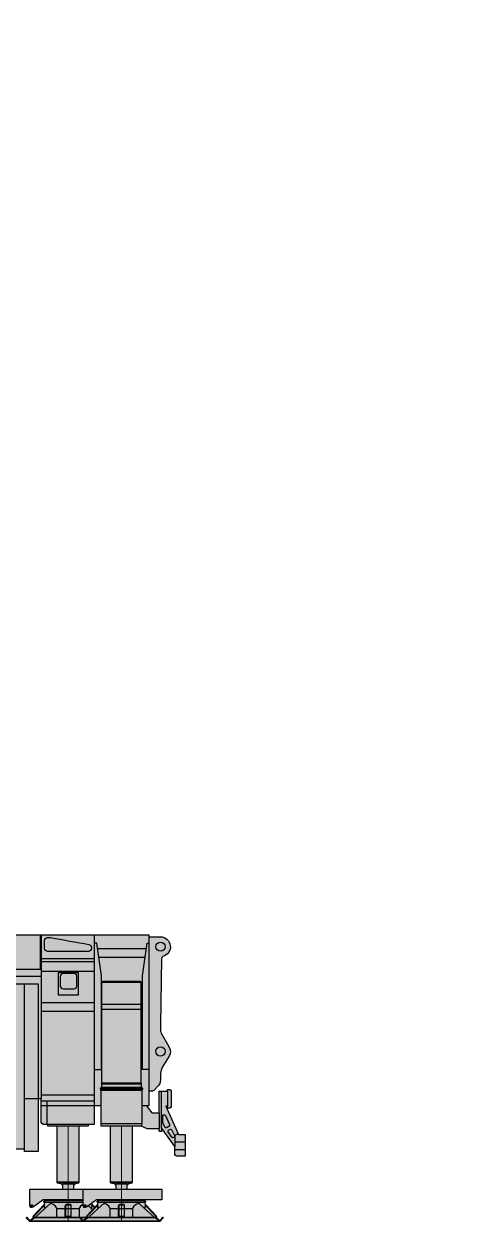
# Model space of a CAD drawing. Header units: millimetres. Extents: x -7245 to 11319, y -4102 to 23877.
# Drawn here: x 7319 to 10435, y 9073 to 17649 of the extents above; entities that cross this region are included whole.
import ezdxf
from ezdxf.enums import TextEntityAlignment as Align

# ---------------------------------------------------------------- set-up
doc = ezdxf.new("R2010")
doc.units = ezdxf.units.MM
doc.set_wipeout_variables(frame=1)
doc.layers.add('Техника. Кран LTM 1200-5.2', color=250, linetype='Continuous')
doc.layers.add('Техника. Кран LTM 1220-5.2 Штрих', color=7, linetype='Continuous', lineweight=15, true_color=0xefc52e)
doc.styles.add('arial', font='arial.ttf')

# ---------------------------------------------------------------- blocks, each defined once
blk = doc.blocks.new('BLOCK-20200522.090638')
at = {"color": 0, "linetype": 'ByBlock', "lineweight": -2, "transparency": 16777216}
blk.add_wipeout([(-276.8460602492269, -73.500000000422), (-300, -50), (-296.6450501226064, -46.6299423151213), (-274.7749924383242, -68.49999999940337), (-250.00000000000003, -51.44789480073075), (-250.00000000000003, -43.49999999794818), (-252.89456619429984, -40.74164868688956), (-171.89433167368406, 44.258127827561225), (-169.00000000168802, 41.500000001178705), (-168.4588929856546, 61.500000001615376), (-172.999999998865, 61.500000001615376), (-172.999999998865, 69.49999999960721), (-161.4999999983484, 69.49999999960721), (-161.49999999833386, 73.500000000422), (161.49999999834102, 73.500000000422), (161.49999999834102, 69.49999999960721), (172.99999999886492, 69.49999999960721), (172.99999999886492, 61.500000001615376), (168.45889298565453, 61.500000001615376), (168.99999999805, 41.500000001178705), (171.89433167004603, 44.258127827561225), (252.89456619429978, -40.74164868688956), (249.99999999999991, -43.49999999794818), (249.99999999999991, -51.44789480073075), (274.7749924383242, -68.49999999940337), (296.64505012260634, -46.6299423151213), (299.99999999999994, -50), (276.8460602492268, -73.500000000422)], dxfattribs=at)
at = {"layer": 'Техника. Кран LTM 1220-5.2 Штрих', "true_color": 0xadadad, "transparency": 16777216}
h = blk.add_hatch(color=253, dxfattribs=at)
h.dxf.hatch_style = 1
h.paths.add_polyline_path([(276.8460602492269, -73.500000000422), (-276.8460602492269, -73.500000000422), (-300, -50), (-296.6450501226063, -46.6299423151213), (-274.7749924383243, -68.49999999940337), (-250, -51.44789480073086), (-250, -43.49999999794818), (-252.8945661942998, -40.74164868688968), (-171.8943316736841, 44.25812782756111), (-169.000000001688, 41.50000000117871), (-168.4588929856545, 61.50000000161526), (-172.999999998865, 61.50000000161526), (-172.999999998865, 69.4999999996071), (-161.4999999983484, 69.4999999996071), (-161.4999999983338, 73.500000000422), (161.4999999983411, 73.500000000422), (161.4999999983411, 69.4999999996071), (172.999999998865, 69.4999999996071), (172.999999998865, 61.50000000161526), (168.4588929856545, 61.50000000161526), (168.99999999805, 41.50000000117871), (171.8943316700461, 44.25812782756111), (252.8945661942998, -40.74164868688968), (250, -43.49999999794818), (250, -51.44789480073086), (274.7749924383243, -68.49999999940337), (296.6450501226063, -46.6299423151213), (300, -50)])
at = {"color": 0, "linetype": 'ByBlock', "lineweight": -2, "transparency": 16777216}
for p, q in [((-171.8943316736841, 44.25812782756111), (-252.8945661942998, -40.74164868688968)), ((-169.000000001688, 41.50000000117871), (-250, -43.49999999794818)), ((-233.2224359597603, -46.6299423151213), (-165.7900822356169, 15.49999999951979)), ((-161.4999999983484, 69.4999999996071), (-172.999999998865, 69.4999999996071)), ((-172.999999998865, 69.4999999996071), (-172.999999998865, 61.50000000161526)), ((-172.999999998865, 61.50000000161526), (172.999999998865, 61.50000000161526)), ((-169.000000001688, 41.50000000117871), (-171.8943316736841, 44.25812782756111)), ((-169.000000001688, 30.49999999893771), (-168.8079942869081, 41.50000000117871)), ((-169.000000001688, 30.49999999893771), (-168.7896253206418, 18.44764278030198)), ((-168.7896253206418, 18.44764278030198), (-168.8808749604505, 23.67533108372299)), ((-168.8079942869081, 41.50000000117871), (-168.4588929856545, 61.50000000161526)), ((-165.7900822356169, 15.49999999951979), (-126.813287693949, 51.49999999957799)), ((-161.4999999983484, 69.4999999996071), (-161.4999999983411, 73.500000000422)), ((-126.813287693949, 51.49999999957799), (-122.3294731462374, 51.49999999957799)), ((-122.3294731462374, 51.49999999957799), (-122.3294731462374, 51.49999999957799)), ((-82.67184273063322, 21.47871861052408), (-82.67184273063322, -46.6299423151213)), ((-82.67184273063322, 15.49999999951979), (82.67184273063322, 15.49999999951979)), ((-20.00000000043656, -46.6299423151213), (-20.00000000043656, 36.25812782956928)), ((-15.99999999962165, -46.6299423151213), (-15.99999999962165, 37.5000000003638)), ((20.00000000043656, 44.25812782756111), (-11.99999999880674, 44.25812782756111)), ((20.00000000043656, 41.50000000117871), (-11.99999999880674, 41.50000000117871)), ((20.00000000043656, 44.25812782756111), (20.00000000043656, -43.49999999794818)), ((82.67184273063322, -46.6299423151213), (82.67184273063322, 21.47871861052408)), ((122.3294731462374, 51.49999999957799), (126.813287693949, 51.49999999957799)), ((122.3294731462374, 51.49999999957799), (122.3294731462374, 51.49999999957799)), ((126.813287693949, 51.49999999957799), (165.7900822356169, 15.49999999951979)), ((161.4999999983411, 73.500000000422), (161.4999999983411, 69.4999999996071)), ((172.999999998865, 69.4999999996071), (161.4999999983411, 69.4999999996071)), ((165.7900822356169, 15.49999999951979), (233.2224359597603, -46.6299423151213)), ((168.4588929856545, 61.50000000161526), (168.8079942869081, 41.50000000117871)), ((168.7896253206418, 18.44764278030198), (168.99999999805, 30.49999999893771)), ((168.8079942869081, 41.50000000117871), (168.99999999805, 30.49999999893771)), ((169.000000001688, 41.50000000117871), (171.8943316736841, 44.25812782756111)), ((250, -43.49999999794818), (168.99999999805, 41.50000000117871)), ((252.8945661942998, -40.74164868688968), (171.8943316700461, 44.25812782756111)), ((172.999999998865, 61.50000000161526), (172.999999998865, 69.4999999996071)), ((-296.6450501226063, -46.6299423151213), (-300, -50)), ((-300, -50), (-276.8460602492269, -73.500000000422)), ((-274.7749924383243, -68.49999999940337), (-296.6450501226063, -46.6299423151213)), ((-274.7749924383243, -68.49999999940337), (-276.8460602492269, -73.500000000422)), ((-276.8460602492269, -73.500000000422), (-269.593703062128, -68.49999999940337)), ((-276.8460602492269, -73.500000000422), (276.8460602492269, -73.500000000422)), ((-274.7749924383243, -68.49999999940337), (-242.9999999985739, -46.6299423151213)), ((-269.593703062128, -68.49999999940337), (-242.9999999985739, -50.16547622108192)), ((-250, -43.49999999794818), (-252.8945661942998, -40.74164868688968)), ((-250, -43.49999999794818), (-250, -51.44789480073086)), ((-242.9999999985739, -50.16547622108192), (-242.9999999985739, -46.6299423151213)), ((-242.9999999985739, -46.6299423151213), (242.9999999985739, -46.6299423151213)), ((242.9999999985739, -50.16547622108192), (-242.9999999985739, -50.16547622108192)), ((20.00000000043656, -40.74164868688968), (-11.99999999880674, -40.74164868688968)), ((20.00000000043656, -43.49999999794818), (-11.99999999880674, -43.49999999794818)), ((242.9999999985739, -46.6299423151213), (274.7749924383243, -68.49999999940337)), ((242.9999999985739, -46.6299423151213), (242.9999999985739, -50.16547622108192)), ((242.9999999985739, -50.16547622108192), (269.593703062128, -68.49999999940337)), ((252.8945661942998, -40.74164868688968), (250, -43.49999999794818)), ((250, -51.44789480073086), (250, -43.49999999794818)), ((269.593703062128, -68.49999999940337), (276.8460602492269, -73.500000000422)), ((296.6450501226063, -46.6299423151213), (274.7749924383243, -68.49999999940337)), ((276.8460602492269, -73.500000000422), (274.7749924383243, -68.49999999940337)), ((276.8460602492269, -73.500000000422), (300, -50)), ((300, -50), (296.6450501226063, -46.6299423151213))]:
    blk.add_line(p, q, dxfattribs=at)
blk.add_lwpolyline([(276.8460602492269, -73.500000000422), (-276.8460602492269, -73.500000000422), (-300, -50), (-296.6450501226063, -46.6299423151213), (-274.7749924383243, -68.49999999940337), (-250, -51.44789480073086), (-250, -43.49999999794818), (-252.8945661942998, -40.74164868688968), (-171.8943316736841, 44.25812782756111), (-169.000000001688, 41.50000000117871), (-168.4588929856545, 61.50000000161526), (-172.999999998865, 61.50000000161526), (-172.999999998865, 69.4999999996071), (-161.4999999983484, 69.4999999996071), (-161.4999999983338, 73.500000000422), (161.4999999983411, 73.500000000422), (161.4999999983411, 69.4999999996071), (172.999999998865, 69.4999999996071), (172.999999998865, 61.50000000161526), (168.4588929856545, 61.50000000161526), (168.99999999805, 41.50000000117871), (171.8943316700461, 44.25812782756111), (252.8945661942998, -40.74164868688968), (250, -43.49999999794818), (250, -51.44789480073086), (274.7749924383243, -68.49999999940337), (296.6450501226063, -46.6299423151213), (300, -50), (276.8460602492269, -73.500000000422)], dxfattribs=at)
for centre, radius, start, end in [((-165.7900822356169, 18.50000000013097), 3, 181.0000000086279, 270), ((-133.3610005864703, -4.276657553939003), 56.85710268301656, 26.93531683816763, 78.81240414995378), ((-11.99999999880674, 36.25812782956928), 8, 90, 180), ((-11.99999999880674, 37.5000000003638), 4, 90, 180), ((133.3610005864703, -4.276657553939003), 56.85710268301656, 101.1875958500462, 153.0646831618324), ((165.7900822356169, 18.50000000013097), 2.999999999992129, 270, 358.9999999909553), ((-11.99999999880674, -48.74164868488151), 7.999999999982689, 90, 164.6946392948218), ((-11.99999999880674, -47.49999999876309), 3.999999999992003, 90, 167.4369151683408)]:
    blk.add_arc(centre, radius, start, end, dxfattribs=at)
blk = doc.blocks.new('BLOCK-20200522.090637')
at = {"color": 0, "linetype": 'ByBlock', "lineweight": -2, "transparency": 16777216}
blk.add_wipeout([(-258.47147296157345, -62.25537867034291), (-266.15804375559225, -64.89625880857085), (-274.0984748667446, -63.16213878821691), (-279.984227925989, -57.55718299877981), (-282.1041254698139, -49.71093211828702), (-282.1041254698139, -49.71093211828702), (-282.1041254698139, 67.74462132703775), (282.87726147606, 67.74462132703775), (282.87726147606, -8.755378672176505), (-187.12273852146606, -8.755378672176505)], dxfattribs=at)
at = {"layer": 'Техника. Кран LTM 1220-5.2 Штрих'}
h = blk.add_hatch(color=256, dxfattribs=at)
h.dxf.hatch_style = 1
edge = h.paths.add_edge_path()
edge.add_ellipse((-267.0312197820716, -49.84804135792407), major_axis=(-15.07352927536109, 0), ratio=1, start_angle=-0.521171183749118, end_angle=124.6015585508039, ccw=False)
edge.add_line((-282.1041254698139, -49.71093211828702), (-282.1041254698139, 67.74462132703775))
edge.add_line((-282.1041254698139, 67.74462132703775), (282.8772614760601, 67.74462132703775))
edge.add_line((282.8772614760601, 67.74462132703775), (282.8772614760601, -8.755378672176448))
edge.add_line((282.8772614760601, -8.755378672176448), (-187.1227385214661, -8.755378672176448))
edge.add_line((-187.1227385214661, -8.755378672176448), (-258.4714729615735, -62.25537867034291))
edge = h.paths.add_edge_path(flags=16)
edge.add_arc((-267.0312197865424, -49.84804135969898), 5.640603142666923, 0, 360)
at = {"color": 0, "linetype": 'ByBlock', "lineweight": -2, "transparency": 16777216}
blk.add_line((282.8772614760601, 64.57158757290017), (-282.1041254698139, 64.57158757290017), dxfattribs=at)
at = {"color": 0, "linetype": 'ByBlock', "lineweight": -2, "transparency": 16777216, "extrusion": (0, 0, -1)}
blk.add_lwpolyline([(258.4714729615735, -62.25537867034291, 0.6075478316620407), (282.1041254698139, -49.71093211828702), (282.1041254698139, 67.74462132703775), (-282.8772614760601, 67.74462132703775), (-282.8772614760601, -8.755378672176448), (187.1227385214661, -8.755378672176448), (258.4714729615735, -62.25537867034291)], format="xyb", dxfattribs=at)
at = {"color": 0, "linetype": 'ByBlock', "lineweight": -2, "transparency": 16777216}
blk.add_circle((-267.0312197865424, -49.84804135969898), 5.640603142666923, dxfattribs=at)
blk = doc.blocks.new('BLOCK-20200522.090635')
at = {"color": 0, "linetype": 'ByBlock', "lineweight": -2, "transparency": 16777216}
blk.add_wipeout([(-79.99999999992724, -228.7265853374265), (-77.69059892052616, -232.72658533824136), (-52.117714316969796, -239.57881911510782), (-52.117714316969796, -239.57881911510782), (-47.66644650022528, -241.59566232387402), (-44.09969989276806, -244.93628507170513), (-41.796048055791516, -249.24611452530627), (-40.99999999866856, -254.06770650263928), (-40.999999999257795, -278.7265853403368), (41.00000000289583, -278.7265853403368), (41.0000000023137, -254.0677065058553), (41.0000000023137, -254.0677065058553), (41.79604805929574, -249.24611452893998), (44.09969989587745, -244.93628507562158), (47.666446502771805, -241.5956623278264), (52.11771431891245, -239.578819118782), (52.11771431891245, -239.578819118782), (77.6905989241641, -232.72658533824136), (79.9999999999273, -228.7265853374265), (80.00000000174623, 492.2727506400406), (-79.99999999810825, 492.27407868056616)], dxfattribs=at)
at = {"layer": 'Техника. Кран LTM 1220-5.2 Штрих', "transparency": 16777216, "extrusion": (0, 0, -1)}
h = blk.add_hatch(color=256, dxfattribs=at)
h.dxf.hatch_style = 1
h.set_gradient(color1=(132, 132, 132), color2=(214, 214, 214), tint=1, name='CYLINDER')
h.paths.add_polyline_path([(-0.01660069071658654, 492.2734145225113), (-80.00000000174623, 492.2727506400406), (-79.99999999992724, -228.7265853374265), (-1.818989403545856e-09, -228.7265853374265)])
h.paths.add_polyline_path([(79.99999999810825, 492.2740786805662), (-0.01660069071658654, 492.2734145225113), (-1.818989403545856e-09, -228.7265853374265), (79.99999999992724, -228.7265853374265)])
h = blk.add_hatch(color=256, dxfattribs=at)
h.dxf.hatch_style = 1
h.set_gradient(color1=(132, 132, 132), color2=(214, 214, 214), tint=1, name='CYLINDER')
h.paths.add_polyline_path([(-1.818989403545856e-09, -232.7265853382414), (-77.69059892416408, -232.7265853382414), (-52.11771431891248, -239.5788191187821, -0.3394542588452465), (-41.00000000231375, -254.0677065058553), (-41.00000000289583, -278.7265853403369), (-1.818989403545856e-09, -278.7265853403369)])
h.paths.add_polyline_path([(40.9999999986685, -254.0677065026393, -0.3394542588780836), (52.1177143169698, -239.5788191151078), (77.6905989205261, -232.7265853382414), (-1.818989403545856e-09, -232.7265853382414), (-1.818989403545856e-09, -278.7265853403369), (40.99999999925785, -278.7265853403369)])
at = {"color": 0, "linetype": 'ByBlock', "lineweight": -2, "transparency": 16777216}
for p, q in [((79.99999999992724, -228.7265853374265), (-79.99999999992724, -228.7265853374265)), ((77.69059892416408, -232.7265853382414), (-77.6905989205261, -232.7265853382414)), ((41.00000000289583, -242.5578016882355), (-40.99999999925785, -242.5578016882355))]:
    blk.add_line(p, q, dxfattribs=at)
at = {"color": 0, "linetype": 'ByBlock', "lineweight": -2, "transparency": 16777216, "extrusion": (0, 0, -1)}
blk.add_lwpolyline([(79.99999999810825, 492.2740786805662), (79.99999999992724, -228.7265853374265), (77.6905989205261, -232.7265853382414), (52.1177143169698, -239.5788191151078, 0.3394542588780529), (40.9999999986685, -254.0677065026393), (40.99999999925785, -278.7265853403369), (-41.00000000289583, -278.7265853403369), (-41.00000000231375, -254.0677065058553, 0.3394542588452499), (-52.11771431891248, -239.5788191187821), (-77.69059892416408, -232.7265853382414), (-79.99999999992724, -228.7265853374265), (-80.00000000174623, 492.2727506400406)], format="xyb", close=True, dxfattribs=at)
blk = doc.blocks.new('BLOCK-20200522.11312901')
at = {"color": 0, "linetype": 'ByBlock', "lineweight": -2, "transparency": 16777216, "xscale": -1}
blk.add_blockref('BLOCK-20200522.090638', (0, -753.4147750830016), dxfattribs=at)
blk.add_blockref('BLOCK-20200522.090637', (-7.303322550469602, -665.6593964111016), dxfattribs=at)
blk.add_blockref('BLOCK-20200522.090635', (1.818989403545856e-09, -319.188189743727), dxfattribs=at)
at = {"color": 0, "linetype": 'ByBlock', "lineweight": 9, "transparency": 16777216}
blk.add_line((0, 826.9147750834236), (0, -826.9147750834236), dxfattribs=at)
blk = doc.blocks.new('BLOCK-20200522.113131')
at = {"color": 0, "linetype": 'ByBlock', "lineweight": -2, "transparency": 16777216}
blk.add_wipeout([(147.011581999992, -541.9998850000118), (147.01131699998967, -525.9998850000119), (148.011283999993, -523.9998680000133), (148.00690499999476, -288.83756000001415), (149.00688799999622, -287.8375440000161), (149.00675606486053, -279.8414751889138), (152.50675599999525, -279.83748600001115), (152.50663199999698, -272.33748600001104), (142.5065218476013, -272.3374871428239), (141.5884450007289, -269.3376665495814), (142.50402669214245, -266.3413669586223), (142.5061369999968, -242.33765100001585), (141.75600499999575, -234.33766300001287), (141.74800099999277, 290.7293239999856), (141.99799399999037, 291.1623409999813), (141.99741599999115, 326.1623409999813), (141.74741799999188, 326.5621569999862), (141.7439419999938, 486.31390328077055), (133.089503999996, 491.31035428076984), (-133.08360500000703, 491.3137602807733), (-141.74394200000813, 486.31390328077055), (-141.7474180000063, 326.5621569999862), (-141.99741600000567, 326.1623409999813), (-141.99799400000472, 291.1623409999813), (-141.7480010000072, 290.7293239999856), (-141.75600400000258, -234.33766300001287), (-142.50613600001094, -242.33765100001585), (-142.50653300000698, -266.33765100001597), (-141.5884440007356, -269.3376665495814), (-142.50663176773372, -272.3376513849287), (-152.50663200000417, -272.3375140000205), (-152.5067560000025, -279.83748600001115), (-149.00675600000238, -279.8375440000161), (-149.0068880000034, -287.8375440000161), (-148.00690500000917, -288.83756000001415), (-148.0112840000072, -523.9998680000133), (-147.01131700000406, -525.9998850000119), (-147.01158100000612, -541.9998850000118)], dxfattribs=at)
at = {"layer": 'Техника. Кран LTM 1220-5.2 Штрих', "transparency": 16777216}
h = blk.add_hatch(color=256, dxfattribs=at)
h.dxf.hatch_style = 1
h.paths.add_polyline_path([(-147.0115810000134, -541.999885000012), (147.0115819999919, -541.999885000012), (147.0113169999822, -525.999885000012), (148.0112839999929, -523.999867999999), (148.006905000002, -288.8375599999999), (149.006887999989, -287.8375440000091), (149.0067560648604, -279.8414751889068), (152.5067560000025, -279.837486000004), (152.5066319999896, -272.337486000004), (142.5065218476084, -272.3374871428096), (141.5884450007288, -269.3376665495744), (142.5040266921424, -266.3413669586153), (142.5061370000039, -242.3376510000089), (141.7560049999884, -234.3376629999984), (141.7480009999854, 290.7293239999999), (141.9979939999903, 291.1623409999884), (141.9974159999838, 326.1623409999884), (141.747417999999, 326.562156999993), (141.7439419999864, 486.3139032807776), (133.0895039999887, 491.3103542807767), (-133.0836050000071, 491.3137602807801), (-141.7439420000155, 486.3139032807776), (-141.747417999999, 326.562156999993), (-141.9974160000129, 326.1623409999884), (-141.9979940000048, 291.1623409999884), (-141.7480010000145, 290.7293239999999), (-141.7560040000099, -234.3376629999984), (-142.5061360000109, -242.3376510000089), (-142.506533000007, -266.3376510000089), (-141.5884440007358, -269.3376665495744), (-142.5066317677411, -272.3376513849216), (-152.5066320000042, -272.3375140000135), (-152.5067560000025, -279.837486000004), (-149.0067560000025, -279.8375440000091), (-149.0068880000035, -287.8375440000091), (-148.006905000002, -288.8375599999999), (-148.0112840000074, -523.999867999999), (-147.0113170000113, -525.999885000012)])
at = {"color": 0, "linetype": 'ByBlock', "lineweight": -2, "transparency": 16777216, "extrusion": (0, 0, -1)}
for p, q in [((-141.7439420000155, 486.3139032807776), (141.7503359999828, 486.3102112807792)), ((141.7480009999854, 290.7293239999999), (-141.7480010000145, 290.7256239999988)), ((141.747417999999, 326.562156999993), (-141.747417999999, 326.562156999993)), ((-142.5061360000109, -242.3376510000089), (142.5064849999908, -242.3413670000009)), ((-141.7560040000099, -234.3376629999984), (141.7563510000036, -234.3413550000114)), ((-152.5067560000025, -279.837486000004), (152.5067560000025, -279.8415330000134)), ((152.5066319999896, -272.337486000004), (-152.5066320000042, -272.3375140000135)), ((-149.0068880000035, -287.8375440000091), (149.006887999989, -287.8414750000084)), ((-142.506533000007, -266.3376510000089), (142.5065329999925, -266.3413670000009)), ((-147.0113170000113, -525.999885000012), (147.0113169999822, -525.999885000012))]:
    blk.add_line(p, q, dxfattribs=at)
at = {"color": 0, "linetype": 'ByBlock', "lineweight": -2, "transparency": 16777216}
blk.add_lwpolyline([(-147.0115810000134, -541.999885000012), (147.0115819999919, -541.999885000012), (147.0113169999822, -525.999885000012), (148.0112839999929, -523.999867999999), (148.006905000002, -288.8375599999999), (149.006887999989, -287.8375440000091), (149.0067560648604, -279.8414751889068), (152.5067560000025, -279.837486000004), (152.5066319999896, -272.337486000004), (142.5065218476084, -272.3374871428096), (141.5884450007288, -269.3376665495744), (142.5040266921424, -266.3413669586153), (142.5061370000039, -242.3376510000089), (141.7560049999884, -234.3376629999984), (141.7480009999854, 290.7293239999999), (141.9979939999903, 291.1623409999884), (141.9974159999838, 326.1623409999884), (141.747417999999, 326.562156999993), (141.7439419999864, 486.3139032807776), (133.0895039999887, 491.3103542807767), (-133.0836050000071, 491.3137602807801), (-141.7439420000155, 486.3139032807776), (-141.747417999999, 326.562156999993), (-141.9974160000129, 326.1623409999884), (-141.9979940000048, 291.1623409999884), (-141.7480010000145, 290.7293239999999), (-141.7560040000099, -234.3376629999984), (-142.5061360000109, -242.3376510000089), (-142.506533000007, -266.3376510000089), (-141.5884440007358, -269.3376665495744), (-142.5066317677411, -272.3376513849216), (-152.5066320000042, -272.3375140000135), (-152.5067560000025, -279.837486000004), (-149.0067560000025, -279.8375440000091), (-149.0068880000035, -287.8375440000091), (-148.006905000002, -288.8375599999999), (-148.0112840000074, -523.999867999999), (-147.0113170000113, -525.999885000012), (-147.0115810000134, -541.999885000012)], dxfattribs=at)
blk = doc.blocks.new('BLOCK-20200522.090649')
at = {"color": 0, "linetype": 'ByBlock', "lineweight": -2, "transparency": 16777216}
blk.add_wipeout([(-7999.965116410813, 1681.633037801792), (-7964.88329692021, 1708.6132676904708), (-7929.883707807101, 1735.7000841429544), (-7894.966672904558, 1762.893236538952), (-7860.132515281839, 1790.1924732743028), (-7860.132515281827, 1790.19247327431), (-7860.132515281827, 1790.19247327431), (-7847.316010015037, 1802.858438479354), (-7837.671305423336, 1818.0791203027184), (-7831.691105231377, 1835.0769639157552), (-7829.6809104403255, 1852.983627444486), (-7829.6809104403255, 2306.6212699506686), (-7829.6809104403255, 2482.6639339482354), (-7408.8673202350365, 2474.0402349659525), (-7408.8673202350365, 2474.0402349659525), (-7395.553767060577, 2471.0986156005747), (-7384.169667800932, 2463.5948760884057), (-7376.21750482511, 2452.5193658687385), (-7372.746810853638, 2439.333839486517), (-7372.746810853638, 2439.3338394865204), (-7370.484228610517, 2411.172771210422), (-7331.535491425214, 1854.0927003484721), (-7331.5085271070175, 1742.945780719503), (-7331.4874682072805, 1689.4534792318918), (-7305.160246991018, 1800.8856547060168), (-7296.47221835227, 1800.8856547060168), (-7322.473041476394, 2474.2745738411286), (-4965.549199459269, 2474.2745738411286), (-4965.549199459269, 2474.2745738411286), (-4937.820076326701, 2394.2170793304467), (-4915.227983007959, 2312.5610690402864), (-4897.864017753176, 2229.635805051199), (-4885.79819739646, 2145.7756674639713), (-4885.79819739646, 2145.7756674639713), (-4881.524872409083, 2117.749516535194), (-4877.745727953278, 2089.6524613600923), (-4874.46193597108, 2061.4932150536297), (-4871.674514791879, 2033.2805100167097), (-4017.260578109361, 2050.000000000011), (3990.809884110997, 2050.000000000011), (3990.809884110997, 2037.244692604374), (4077.0102272487993, 2037.244692604374), (4077.0102272487993, 2037.244692604374), (4097.520548609772, 2033.13385893741), (4115.997508133462, 2023.3270142599613), (4130.896513800563, 2008.6439673724926), (4140.972074694687, 1990.3121559934589), (4145.381918529252, 1969.864038399839), (4143.757401881914, 1949.008986699344), (4136.2343271527125, 1929.4903908895358), (4123.441590084615, 1912.9399191719604), (4106.448606863502, 1900.7411177138347), (4092.2425194449897, 1895.198916284262), (4092.2425194449897, 1895.198916284262), (4088.0218773511815, 1892.5610253345149), (4084.878885093098, 1888.7017653002113), (4083.150152006583, 1884.0344566257809), (4083.02082258081, 1879.0589604448578), (4083.02082258081, 1879.0589604448578), (4075.434500329481, 1407.802393216607), (4075.4425809803515, 1363.1972004234813), (4075.4425809803515, 1363.1972004234813), (4076.0432181534607, 1358.989419608064), (4076.974924211673, 1354.8423594173437), (4078.231856397496, 1350.7820261940033), (4079.8061324503287, 1346.833882413208), (4135.150510248532, 1251.3609924022712), (4135.150510248532, 1251.3609924022712), (4142.412726120629, 1234.698937688816), (4145.221571248851, 1216.7413700446996), (4143.394154290124, 1198.6575542442079), (4137.049463200951, 1181.6249754133278), (4089.9069460340606, 1103.646694532148), (4089.9069460340606, 1103.646694532148), (4083.8288503550193, 1092.720135215306), (4079.2359777211695, 1081.090927737696), (4076.207639168253, 1068.9598885737578), (4074.796128910879, 1056.536499970749), (4074.788048260016, 1010.7192095473838), (4074.788048260016, 1010.7192095473838), (4073.4770410496258, 997.3160821179699), (4069.3309938117327, 984.5030864847904), (4062.5416083974587, 972.8726604181684), (4053.4228073641716, 962.962562915618), (4053.4228073641716, 962.962562915618), (4031.6492053509864, 939.7589739472387), (4031.6492053509864, 939.7589739472387), (4027.636084214847, 935.732768170099), (4022.874950914653, 932.6267926532892), (4017.5730065081025, 930.5762171918432), (4011.96098775883, 929.670281338138), (4011.96098775883, 929.670281338138), (3990.8431251937873, 929.670281338138), (3990.8462470399036, 825.6521030356998), (3973.379987950313, 825.6521030356998), (4012.389262254852, 775.4470191908295), (4065.9356952337685, 775.4470191908295), (4065.9397355592, 929.3026117236332), (4123.817397403537, 929.3026117236332), (4123.817397403537, 941.6175236469535), (4141.029183753059, 941.6175236469535), (4151.49362662754, 934.5065508828302), (4151.49362662754, 816.3674351879963), (4141.02514342763, 809.256462423873), (4123.813357078114, 809.256462423873), (4123.813357078114, 822.1935844640502), (4111.8711034085345, 822.1935844640502), (4202.5766266819055, 619.0743039125337), (4251.000000000007, 619.0743039125337), (4251.000000000007, 465.2187113797372), (4190.3049927480815, 465.2187113797372), (4190.3049927480815, 465.2187113797372), (4185.7698665061735, 466.2206180237663), (4181.920215433033, 468.81895856504343), (4179.294724987608, 472.6501446574148), (4178.260782628838, 477.1780746648401), (4178.260782628838, 477.1780746648401), (4177.9577582212805, 534.9328644263296), (4081.939424278483, 668.6166817531084), (4081.9353839530368, 641.2476098952066), (4070.868932588878, 641.2476098952066), (4065.9356952337685, 649.8535030699677), (4065.9397355592, 661.5502452018627), (3980.3898848163008, 661.5502452018627), (3815.4233973395603, 735.4073941383031), (3815.427437664993, 825.6521030356998), (3600.619495632446, 825.6521030356998), (3600.619495632446, 691.5658228522334), (3260.3554085438145, 691.5658228522334), (3235.1316568583497, 691.5819841539633), (3218.970355121717, 704.6322353063006), (3218.970355121717, 876.3501065835262), (3198.493985821384, 876.3501065835262), (3198.493985821384, 498.830178666507), (3099.9908517365748, 498.830178666507), (3099.990851736583, 514.433915493235), (2791.3867547500186, 514.433915493235), (2791.3867547500186, 498.83825931737374), (2587.8351593770494, 498.83825931737374), (2587.8351593770494, 1066.7868055972176), (2285.865276737408, 1601.8471028711392), (2285.865276737408, 1601.8471028711392), (2269.43687604597, 1627.2088818671618), (2250.366621153308, 1650.6489663689354), (2228.877402027305, 1671.8933925667916), (2205.2203810875426, 1690.6938591401813), (2205.2203810875426, 1698.7098648015563), (-372.78602836136406, 1698.7098648015344), (-372.78602836136406, 1687.308066426358), (-372.78602836136406, 1687.308066426358), (-403.4571939063983, 1665.7918903268583), (-431.9196023249906, 1641.4288540454618), (-457.9099903647402, 1614.4443036623488), (-481.1879597436066, 1585.0878329713414), (-481.1879597436066, 1585.0878329713414), (-750.5968597096453, 1106.632495028909), (-750.5968597096453, 530.6032978807452), (-1475.2696295805454, 530.6032978807452), (-1475.2696295805454, 1101.986120779624), (-1747.8299833674628, 1583.5525092745156), (-1747.8299833674628, 1583.5525092745156), (-1770.671859770412, 1612.822950076461), (-1795.9624294186644, 1640.0056119993533), (-1823.5117177727282, 1664.896307721494), (-1853.1127835323007, 1687.308066426358), (-1853.1127835323007, 1698.7098648015563), (-4424.250639743146, 1698.709864801549), (-4424.250639743146, 1698.709864801549), (-4424.518110581502, 1694.8922007272886), (-4425.949032582524, 1691.3427554381924), (-4428.404128729737, 1688.407009784827), (-4431.644435287661, 1686.370710925632), (-4431.644435287661, 1686.370710925632), (-4431.644435287661, 1686.370710925632), (-4464.363356730502, 1665.7488387046105), (-4494.418517702685, 1641.407993747638), (-4521.389440798347, 1613.688709095055), (-4544.898797684854, 1582.9787827996988), (-4544.898797684854, 1582.9787827996988), (-4837.256745948437, 1073.9381816156056), (-4837.256745948402, 683.723551184532), (-4887.760813875396, 683.723551184532), (-4887.760813875396, 784.1180272448073), (-4929.218593155305, 753.1032309211514), (-4929.218593155305, 676.9721673840468), (-5278.052210489792, 676.9721673840468), (-5278.052210489801, 752.3929222635161), (-5673.394013896901, 752.3929222635161), (-5673.394013896901, 683.723551184532), (-5723.898081823895, 683.723551184532), (-5723.898081823918, 785.4492178069668), (-5723.89808182399, 1073.938181615893), (-6016.247949437511, 1582.978782801536), (-6016.247949437511, 1582.978782801536), (-6039.755460435372, 1613.6893176302183), (-6066.725171239268, 1641.4088905333556), (-6096.779644368606, 1665.7495698109888), (-6129.498271508328, 1686.370710925632), (-6129.498271508328, 1686.370710925632), (-6132.738540780947, 1688.4078483104386), (-6135.194659160643, 1691.3432794863547), (-6136.628241522403, 1694.8920983455937), (-6136.900147703705, 1698.709864801549), (-6136.900147703705, 1698.709864801549), (-7031.852432997275, 1698.709864801549), (-7031.852432997275, 1695.602854542678), (-7031.852432997275, 1695.602854542678), (-7031.919556568465, 1693.2010690674542), (-7032.717816167006, 1690.9348253347234), (-7034.1707564321505, 1689.0211786513682), (-7036.139218282918, 1687.6434134373776), (-7036.139218282918, 1687.6434134373776), (-7069.164794758641, 1667.1234264472696), (-7099.6080098099055, 1642.9372894061707), (-7127.063911127784, 1615.4067236573355), (-7151.1672833231105, 1584.8979377679898), (-7233.751535267783, 1442.6380791097727), (-7281.006117248496, 1442.6380791099327), (-7714.469455424009, 699.0889088106414), (-7786.4680546607315, 699.0889088106414), (-7786.4680546607315, 702.7696452811615), (-8819.304526045871, 702.7696452811615), (-8819.312606696807, 682.4508486727682), (-8819.312606696807, 682.4508486727682), (-8864.139764181267, 699.6697914473734), (-8909.040367370846, 716.6962964212034), (-8954.013590156681, 733.530050330166), (-8999.058605093815, 750.1707434565142), (-8999.058605093811, 750.1707434565105), (-8999.058605093811, 750.1707434565105), (-9007.74426900531, 754.8697172101965), (-9015.016300235442, 761.5509351911678), (-9020.43268113607, 769.8082912971295), (-9023.664186505677, 779.1398766376551), (-9023.664186505677, 779.1398766376551), (-9023.664186505677, 779.1398766376551), (-9040.843391737108, 869.6323257251679), (-9052.016754248163, 961.0607917761554), (-9057.135616128842, 1053.0271208715712), (-9056.177685690276, 1145.1308167991192), (-9049.147134540883, 1236.9707851395724), (-9036.074579419783, 1328.1470799581548), (-9018.128940660883, 1413.7133893267928), (-8887.949655172251, 1414.9214466316007), (-8949.56461804319, 1420.8082007891753), (-8948.17983851548, 1435.2692555714057), (-8999.050523960777, 1435.2685255180368), (-8999.050523960777, 1435.2685255180368), (-8983.514028125091, 1557.852877184796), (-8961.967323974377, 1679.5247536257084), (-8934.46256287934, 1799.989661767111), (-8901.066317016495, 1918.9560298661672), (-8861.859418237713, 2036.135913227441), (-8816.936762425821, 2151.245691140608), (-8766.407079809815, 2264.0067533524234), (-8710.392671795575, 2374.146174411486), (-8688.79393387165, 2413.310103365093), (-8634.427276881308, 2413.310103365093), (-8611.510588967034, 2455.010302171064), (-8611.510588967034, 2455.010302171064), (-8605.489227205635, 2462.823076898836), (-8597.6210617554, 2468.771876681669), (-8588.462876679536, 2472.435739741981), (-8578.662743187317, 2473.5553959138524), (-8578.662743187317, 2473.5553959138488), (-8002.310320004418, 2486.2016145227717), (-7829.6809104403255, 2482.6639339482354), (-7829.6809104403255, 2306.6212699506686), (-8511.97313157107, 2306.6212699506686), (-8511.97313157107, 2306.6212699506686), (-8565.711693043453, 2199.5448128976677), (-8614.781014920465, 2090.2497887900936), (-8659.089736351674, 1978.9396910932664), (-8698.555360120572, 1865.8217650838305), (-8698.555360120572, 1865.8217650838305), (-8698.555360120572, 1744.902574733711), (-8698.555360120572, 1744.902574733711), (-8695.529850225415, 1723.148173252801), (-8686.68295734642, 1703.0449351975549), (-8672.686162423446, 1686.118700359213), (-8654.601824992045, 1673.6541733491104), (-8633.802549882104, 1666.597414261585), (-8618.831989410315, 1665.179204023454), (-8048.470595831443, 1665.179204023454), (-8048.470595831443, 1665.179204023454), (-8035.492423327924, 1666.242655614289), (-8022.860489526361, 1669.4046390503609), (-8010.9117959854375, 1674.5807972282128)], dxfattribs=at)
at = {"layer": 'Техника. Кран LTM 1220-5.2 Штрих', "transparency": 16777216}
h = blk.add_hatch(color=256, dxfattribs=at)
h.dxf.hatch_style = 1
edge = h.paths.add_edge_path()
edge.add_arc((-16852.2688079681, 13228.39356950811), 14549.60341123186, 307.4755147828895, 308.1726418152035)
edge.add_arc((-7909.404196088302, 1852.867167592736), 79.72337071025176, 308.1726418152045, 360.0836976698438)
edge.add_line((-7829.680910440336, 1852.983627444475), (-7829.680910440336, 2306.621269950658))
edge.add_line((-7829.680910440336, 2306.621269950658), (-7829.680910440336, 2482.663933948228))
edge.add_line((-7829.680910440336, 2482.663933948228), (-7408.867320235033, 2474.040234965942))
edge.add_arc((-7410.172970144899, 2436.5320678282), 37.5308849312122, 4.281251869649793, 88.00635324244172, ccw=False)
edge.add_line((-7372.746810853641, 2439.333839486506), (-7370.484228610527, 2411.172771210411))
edge.add_line((-7370.484228610527, 2411.172771210411), (-7331.535491425224, 1854.092700348461))
edge.add_line((-7331.535491425224, 1854.092700348461), (-7331.508527107013, 1742.945780719492))
edge.add_line((-7331.508527107013, 1742.945780719492), (-7331.487468207284, 1689.453479231881))
edge.add_line((-7331.487468207284, 1689.453479231881), (-7305.160246991029, 1800.885654706006))
edge.add_line((-7305.160246991029, 1800.885654706006), (-7296.472218352283, 1800.885654706006))
edge.add_line((-7296.472218352283, 1800.885654706006), (-7322.473041476391, 2474.274573841118))
edge.add_line((-7322.473041476391, 2474.274573841118), (-4965.549199459274, 2474.274573841118))
edge.add_arc((-6211.788091842856, 1997.789951368635), 1334.222234990184, 6.368083727712303, 20.923760352380327, ccw=False)
edge.add_arc((-6475.10165080003, 1889.105623853689), 1609.895952627809, 5.1380304661062155, 9.173969110140376, ccw=False)
edge.add_line((-4871.674514791885, 2033.280510016702), (-4017.260578109359, 2050))
edge.add_line((-4017.260578109359, 2050), (3990.80988411099, 2050))
edge.add_line((3990.80988411099, 2050), (3990.80988411099, 2037.244692604363))
edge.add_line((3990.80988411099, 2037.244692604363), (4077.0102272488, 2037.244692604363))
edge.add_arc((4073.196750548756, 1964.996147767539), 72.34911772496189, -74.7371185155315, 86.97857517011272, ccw=False)
edge.add_arc((4098.084120818432, 1881.156844973843), 15.20868414073955, 112.5876573504489, 187.9286552318816)
edge.add_line((4083.020822580802, 1879.058960444847), (4075.434500329473, 1407.802393216596))
edge.add_line((4075.434500329473, 1407.802393216596), (4075.442580980336, 1363.19720042347))
edge.add_arc((4128.836592878399, 1368.672137730303), 53.67397362860521, 185.8545570673934, 204.0082772926746)
edge.add_line((4079.806132450321, 1346.833882413201), (4135.150510248524, 1251.36099240226))
edge.add_arc((4074.017861127668, 1214.802450940969), 71.23010418573557, -27.760639093682414, 30.880264042525084, ccw=False)
edge.add_line((4137.049463200936, 1181.624975413317), (4089.906946034054, 1103.646694532137))
edge.add_arc((4169.837565482649, 1052.030041097771), 95.14821510254129, 147.1469109775939, 177.2853121376657)
edge.add_line((4074.796128910879, 1056.536499970738), (4074.788048260001, 1010.719209547373))
edge.add_arc((4012.16198432685, 1010.079205110496), 62.62933409703728, -48.79083075116989, 0.5855114360238076, ccw=False)
edge.add_line((4053.422807364172, 962.9625629156071), (4031.649205350986, 939.7589739472314))
edge.add_arc((4010.448017403036, 956.8781184156695), 27.24987115080689, 273.18281931106253, 321.08045819529696, ccw=False)
edge.add_line((4011.960987758823, 929.6702813381271), (3990.843125193787, 929.6702813381271))
edge.add_line((3990.843125193787, 929.6702813381271), (3990.846247039895, 825.6521030356889))
edge.add_line((3990.846247039895, 825.6521030356889), (3973.379987950306, 825.6521030356889))
edge.add_line((3973.379987950306, 825.6521030356889), (4012.389262254845, 775.4470191908185))
edge.add_line((4012.389262254845, 775.4470191908185), (4065.935695233755, 775.4470191908185))
edge.add_line((4065.935695233755, 775.4470191908185), (4065.939735559194, 929.3026117236222))
edge.add_line((4065.939735559194, 929.3026117236222), (4123.817397403531, 929.3026117236222))
edge.add_line((4123.817397403531, 929.3026117236222), (4123.817397403531, 941.6175236469426))
edge.add_line((4123.817397403531, 941.6175236469426), (4141.029183753053, 941.6175236469426))
edge.add_line((4141.029183753053, 941.6175236469426), (4151.493626627533, 934.5065508828193))
edge.add_line((4151.493626627533, 934.5065508828193), (4151.493626627533, 816.367435187989))
edge.add_line((4151.493626627533, 816.367435187989), (4141.025143427629, 809.2564624238657))
edge.add_line((4141.025143427629, 809.2564624238657), (4123.813357078106, 809.2564624238657))
edge.add_line((4123.813357078106, 809.2564624238657), (4123.813357078106, 822.1935844640393))
edge.add_line((4123.813357078106, 822.1935844640393), (4111.871103408528, 822.1935844640393))
edge.add_line((4111.871103408528, 822.1935844640393), (4202.576626681897, 619.0743039125227))
edge.add_line((4202.576626681897, 619.0743039125227), (4251, 619.0743039125227))
edge.add_line((4251, 619.0743039125227), (4251, 465.2187113797263))
edge.add_line((4251, 465.2187113797263), (4190.304992748075, 465.2187113797263))
edge.add_arc((4190.668532648392, 477.6293415444465), 12.41595354149594, 182.0829156253373, 268.322136170315, ccw=False)
edge.add_line((4178.260782628829, 477.1780746648292), (4177.957758221281, 534.9328644263223))
edge.add_line((4177.957758221281, 534.9328644263223), (4081.939424278477, 668.6166817530975))
edge.add_line((4081.939424278477, 668.6166817530975), (4081.935383953038, 641.2476098951956))
edge.add_line((4081.935383953038, 641.2476098951956), (4070.86893258887, 641.2476098951956))
edge.add_line((4070.86893258887, 641.2476098951956), (4065.935695233755, 649.8535030699568))
edge.add_line((4065.935695233755, 649.8535030699568), (4065.939735559194, 661.5502452018554))
edge.add_line((4065.939735559194, 661.5502452018554), (3980.389884816293, 661.5502452018554))
edge.add_line((3980.389884816293, 661.5502452018554), (3815.42339733956, 735.4073941382958))
edge.add_line((3815.42339733956, 735.4073941382958), (3815.427437664985, 825.6521030356889))
edge.add_line((3815.427437664985, 825.6521030356889), (3600.619495632447, 825.6521030356889))
edge.add_line((3600.619495632447, 825.6521030356889), (3600.619495632447, 691.5658228522225))
edge.add_line((3600.619495632447, 691.5658228522225), (3260.355408543808, 691.5658228522225))
edge.add_line((3260.355408543808, 691.5658228522225), (3235.131656858342, 691.581984153956))
edge.add_line((3235.131656858342, 691.581984153956), (3218.97035512171, 704.6322353062933))
edge.add_line((3218.97035512171, 704.6322353062933), (3218.97035512171, 876.3501065835153))
edge.add_line((3218.97035512171, 876.3501065835153), (3198.493985821377, 876.3501065835153))
edge.add_line((3198.493985821377, 876.3501065835153), (3198.493985821377, 498.8301786664961))
edge.add_line((3198.493985821377, 498.8301786664961), (3099.990851736569, 498.8301786664961))
edge.add_line((3099.990851736569, 498.8301786664961), (3099.990851736569, 514.433915493224))
edge.add_line((3099.990851736569, 514.433915493224), (2791.386754750012, 514.433915493224))
edge.add_line((2791.386754750012, 514.433915493224), (2791.386754750012, 498.8382593173665))
edge.add_line((2791.386754750012, 498.8382593173665), (2587.835159377049, 498.8382593173665))
edge.add_line((2587.835159377049, 498.8382593173665), (2587.835159377049, 1066.786805597207))
edge.add_line((2587.835159377049, 1066.786805597207), (2285.865276737401, 1601.847102871128))
edge.add_arc((2043.402328665369, 1462.790518049266), 279.5085239668019, 29.83499726047355, 54.62413159685455)
edge.add_line((2205.220381087536, 1690.69385914017), (2205.220381087536, 1698.709864801545))
edge.add_line((2205.220381087536, 1698.709864801545), (-372.78602836137, 1698.709864801524))
edge.add_line((-372.78602836137, 1698.709864801524), (-372.78602836137, 1687.308066426347))
edge.add_arc((-164.6599183393376, 1358.00682549569), 389.5584486972063, 122.2938470403604, 144.343889968142)
edge.add_line((-481.1879597436055, 1585.08783297133), (-750.5968597096507, 1106.632495028898))
edge.add_line((-750.5968597096507, 1106.632495028898), (-750.5968597096507, 530.6032978807343))
edge.add_line((-750.5968597096507, 530.6032978807343), (-1475.269629580551, 530.6032978807343))
edge.add_line((-1475.269629580551, 530.6032978807343), (-1475.269629580551, 1101.986120779613))
edge.add_line((-1475.269629580551, 1101.986120779613), (-1747.829983367468, 1583.552509274508))
edge.add_arc((-2096.656842984874, 1334.885089077927), 428.3872825583927, 35.48384559850325, 55.35335024594646)
edge.add_line((-1853.112783532299, 1687.308066426347), (-1853.112783532299, 1698.709864801545))
edge.add_line((-1853.112783532299, 1698.709864801545), (-4424.250639743143, 1698.709864801538))
edge.add_arc((-4436.471323738326, 1697.647861140583), 12.26674239910535, -66.82792375253712, 4.9666485763593755, ccw=False)
edge.add_arc((-4273.961331265336, 1399.921655902833), 326.9816851408686, 118.8316936466392, 145.955329981515)
edge.add_line((-4544.898797684858, 1582.978782799692), (-4837.256745948442, 1073.938181615595))
edge.add_line((-4837.256745948442, 1073.938181615595), (-4837.256745948398, 683.723551184521))
edge.add_line((-4837.256745948398, 683.723551184521), (-4887.7608138754, 683.723551184521))
edge.add_line((-4887.7608138754, 683.723551184521), (-4887.7608138754, 784.1180272447964))
edge.add_line((-4887.7608138754, 784.1180272447964), (-4929.21859315531, 753.1032309211441))
edge.add_line((-4929.21859315531, 753.1032309211441), (-4929.21859315531, 676.9721673840395))
edge.add_line((-4929.21859315531, 676.9721673840395), (-5278.052210489797, 676.9721673840395))
edge.add_line((-5278.052210489797, 676.9721673840395), (-5278.052210489812, 752.3929222635052))
edge.add_line((-5278.052210489812, 752.3929222635052), (-5673.394013896905, 752.3929222635052))
edge.add_line((-5673.394013896905, 752.3929222635052), (-5673.394013896905, 683.723551184521))
edge.add_line((-5673.394013896905, 683.723551184521), (-5723.898081823892, 683.723551184521))
edge.add_line((-5723.898081823892, 683.723551184521), (-5723.898081823922, 785.4492178069559))
edge.add_line((-5723.898081823922, 785.4492178069559), (-5723.898081823994, 1073.938181615886))
edge.add_line((-5723.898081823994, 1073.938181615886), (-6016.247949437515, 1582.978782801525))
edge.add_arc((-6287.146173637213, 1399.970801838672), 326.9216557076785, 34.04138338661179, 61.16955738569681)
edge.add_arc((-6124.659314275341, 1697.663106542626), 12.28550796156437, 175.1123198815489, 246.8041567231368, ccw=False)
edge.add_line((-6136.900147703709, 1698.709864801538), (-7031.852432997286, 1698.709864801538))
edge.add_line((-7031.852432997286, 1698.709864801538), (-7031.852432997286, 1695.602854542667))
edge.add_arc((-7039.553244330236, 1694.616241213477), 7.763755601964229, -63.912771136263416, 7.30085385704831, ccw=False)
edge.add_arc((-6875.029874543058, 1391.512220012307), 337.1200147716527, 118.5482770615702, 144.9955139669404)
edge.add_line((-7151.167283323113, 1584.897937767979), (-7233.751535267787, 1442.638079109762))
edge.add_line((-7233.751535267787, 1442.638079109762), (-7281.0061172485, 1442.638079109922))
edge.add_line((-7281.0061172485, 1442.638079109922), (-7714.469455424012, 699.0889088106342))
edge.add_line((-7714.469455424012, 699.0889088106342), (-7786.468054660741, 699.0889088106342))
edge.add_line((-7786.468054660741, 699.0889088106342), (-7786.468054660741, 702.7696452811506))
edge.add_line((-7786.468054660741, 702.7696452811506), (-8819.304526045875, 702.7696452811506))
edge.add_line((-8819.304526045875, 702.7696452811506), (-8819.31260669681, 682.4508486727573))
edge.add_arc((-12856.05489342064, -9759.694267058834), 11195.2526951124, 68.86440999355248, 69.847459771282)
edge.add_arc((-8984.487322025912, 787.4814058772863), 40.05505986167746, 192.0199096314738, 248.66739691759102, ccw=False)
edge.add_arc((-7661.715971399692, 1084.570798197462), 1395.776124052597, 166.3604304074274, 192.640037856875, ccw=False)
edge.add_line((-9018.128940660885, 1413.713389326782), (-8887.949655172255, 1414.92144663159))
edge.add_line((-8887.949655172255, 1414.92144663159), (-8949.564618043194, 1420.808200789164))
edge.add_line((-8949.564618043194, 1420.808200789164), (-8948.179838515483, 1435.269255571395))
edge.add_line((-8948.179838515483, 1435.269255571395), (-8999.050523960788, 1435.268525518026))
edge.add_arc((-6500.3543585968, 1180.85734533414), 2511.614535594038, 150.6133072924969, 174.1863173236277, ccw=False)
edge.add_line((-8688.793933871653, 2413.310103365082), (-8634.42727688131, 2413.310103365082))
edge.add_line((-8634.42727688131, 2413.310103365082), (-8611.510588967038, 2455.010302171053))
edge.add_arc((-8579.391215538037, 2436.482410505792), 37.08014184211329, 88.87430105498521, 150.0217282042418, ccw=False)
edge.add_line((-8578.66274318732, 2473.555395913841), (-8002.310320004413, 2486.201614522761))
edge.add_line((-8002.310320004413, 2486.201614522761), (-7829.680910440336, 2482.663933948228))
edge.add_line((-7829.680910440336, 2482.663933948228), (-7829.680910440336, 2306.621269950658))
edge.add_line((-7829.680910440336, 2306.621269950658), (-8511.973131571081, 2306.621269950658))
edge.add_arc((-6057.893305204085, 1007.966796721352), 2776.51062216948, 152.1130197745521, 162.0029074669336)
edge.add_line((-8698.555360120576, 1865.82176508382), (-8698.555360120576, 1744.9025747337))
edge.add_arc((-8618.831989410319, 1744.9025747337), 79.72337071025686, 180, 270)
edge.add_line((-8618.831989410319, 1665.179204023443), (-8048.470595831444, 1665.179204023443))
edge.add_arc((-8048.470595831444, 1744.902574733707), 79.72337071026413, 270, 307.4755147828942)
at = {"color": 0, "linetype": 'ByBlock', "lineweight": -2, "transparency": 16777216}
for points in [[(-4017.260578109359, 2050), (3990.80988411099, 2050), (3990.80988411099, 2037.244692604363), (4077.0102272488, 2037.244692604363, -0.8519375324458565), (4092.24251944499, 1895.198916284251, 0.3411144301994713), (4083.020822580802, 1879.058960444847), (4075.434500329473, 1407.802393216596), (4075.442580980336, 1363.19720042347, 0.0793766280480419), (4079.806132450321, 1346.833882413201), (4135.150510248524, 1251.36099240226, -0.2616032551889645), (4137.049463200936, 1181.624975413317), (4089.906946034054, 1103.646694532137, 0.1322669023257677), (4074.796128910879, 1056.536499970738), (4074.788048260001, 1010.719209547373, -0.21884141237686), (4053.422807364172, 962.9625629156071), (4031.649205350986, 939.7589739472314, -0.2120897922450738), (4011.960987758823, 929.6702813381271), (3990.843125193787, 929.6702813381271), (3990.846247039895, 825.6521030356889), (3973.379987950306, 825.6521030356889), (4012.389262254845, 775.4470191908185), (4065.935695233755, 775.4470191908185), (4065.939735559194, 929.3026117236222), (4123.817397403531, 929.3026117236222), (4123.817397403531, 941.6175236469426), (4141.029183753053, 941.6175236469426), (4151.493626627533, 934.5065508828193), (4151.493626627533, 816.367435187989), (4141.025143427629, 809.2564624238657), (4123.813357078106, 809.2564624238657), (4123.813357078106, 822.1935844640393), (4111.871103408528, 822.1935844640393), (4202.576626681897, 619.0743039125227), (4251, 619.0743039125227), (4251, 465.2187113797263), (4190.304992748075, 465.2187113797263, -0.395116729729164), (4178.260782628829, 477.1780746648292), (4177.957758221281, 534.9328644263223), (4081.939424278477, 668.6166817530975), (4081.935383953038, 641.2476098951956), (4070.86893258887, 641.2476098951956), (4065.935695233755, 649.8535030699568), (4065.939735559194, 661.5502452018554), (3980.389884816293, 661.5502452018554), (3815.42339733956, 735.4073941382958), (3815.427437664985, 825.6521030356889), (3600.619495632447, 825.6521030356889), (3600.619495632447, 691.5658228522225), (3260.355408543808, 691.5658228522225), (3235.131656858342, 691.581984153956), (3218.97035512171, 704.6322353062933), (3218.97035512171, 876.3501065835153), (3198.493985821377, 876.3501065835153), (3198.493985821377, 498.8301786664961), (3099.990851736569, 498.8301786664961), (3099.990851736569, 514.433915493224), (2791.386754750012, 514.433915493224)], [(4091.195809848126, 760.0331776594976), (4096.961887364945, 761.665086390698, -0.3710977960657187), (4109.980577458948, 755.6173038138149), (4139.332986223337, 690.8002457408584, -0.3869347101683765), (4134.77010307298, 676.7094275845811), (4121.561240491254, 669.1597380320891, -0.4209327021928957), (4106.42704955698, 673.4722456408199), (4090.553398104094, 702.7817662574525), (4091.199850173565, 760.0331776594976)], [(4202.576626681897, 619.0743039125227), (4189.658540678589, 619.0743039125227, 0.4630539126150671), (4178.264822954268, 608.6098610380577), (4177.957758221281, 534.9384896658521)]]:
    blk.add_lwpolyline(points, format="xyb", dxfattribs=at)
for points in [[(3214.15428720419, 1800.889695031437), (3214.15428720419, 2050)], [(3218.946113169106, 2049.999999999993), (3218.946113169106, 917.9412166027614)], [(3600.619495632447, 2050), (3600.619495632447, 825.6521030356889), (3218.97035512171, 825.6521030356889)], [(3600.619495632447, 1085.602601144092), (3652.29121760992, 1085.602601144092), (3652.29121760992, 1757.791543625259), (3617.988854673895, 1990.797111413252), (3600.619495632447, 1990.797111413252)], [(3990.838445274218, 1085.602601144092), (3945.307739071475, 1085.602601144092), (3945.307739071475, 1757.791543625259), (3979.6101020075, 1990.797111413252), (3990.811278119261, 1990.797111413252)], [(3990.80988411099, 2037.244692604363), (3990.843125193787, 929.6702813381271)], [(3623.697786171382, 1952.018067896191), (3973.901170510013, 1952.018067896191)], [(3964.568691327324, 1888.625361834223), (3633.030265354086, 1888.625361834216)], [(3218.97035512171, 1800.889695031437), (-7276.227476557004, 1800.889695031445)], [(3600.619495632447, 1879.639678068648), (3218.97035512171, 1879.639678068648), (3218.97035512171, 876.3501065835153)], [(3218.97035512171, 1858.860284360766), (3600.619495632447, 1858.860284360766)], [(3218.97035512171, 1752.858306270144), (-7316.507298426761, 1752.858306270151)], [(3600.619495632447, 1787.22531441311), (3218.97035512171, 1787.22531441311)], [(2205.220381087536, 1698.709864801531), (3198.493985821377, 1698.709864801531), (3198.493985821377, 876.3501065835153), (3099.990851736569, 876.3501065835226)], [(3099.990851736569, 514.433915493224), (3099.990851736569, 1698.709864801531)], [(3218.97035512171, 1564.922568700204), (3600.619495632447, 1564.922568700204)], [(3600.619495632447, 1502.135911453362), (3218.97035512171, 1502.135911453362)], [(3218.97035512171, 903.4445289450014), (3600.619495632447, 903.4445289450014)], [(3269.474423048698, 857.8009725152951), (3218.97035512171, 857.8009725152951)], [(3600.619495632433, 857.7848112135543), (3260.355408543808, 857.7848112135543), (3260.355408543808, 691.5658228522225)], [(4081.939424278477, 668.6166817530975), (4081.939424278477, 929.3026117236222)], [(4123.817397403531, 929.3026117236222), (4123.813357078106, 822.1935844640393)], [(3973.379987950306, 825.6521030356889), (3815.427437664985, 825.6521030356889)], [(4065.935695233755, 775.4470191908185), (4065.939735559194, 661.5502452018554)], [(4177.961798546719, 567.9884291230119), (4251.835108784886, 567.9884291230119)], [(4177.961798546719, 511.989518605551), (4251.835108784886, 511.989518605551)]]:
    blk.add_lwpolyline(points, dxfattribs=at)
for points in [[(3284.189061746176, 2030.925399114298, -0.04381356069078306), (3288.049000803003, 2030.586513231174, -0.001062336347213681), (3562.081132416075, 1981.494389215557, -0.3625952675457643), (3580.280497396889, 1959.697914034419), (3580.280497396889, 1954.105771951312, -0.414213562373095), (3558.128537235723, 1931.953811790154), (3265.752139129501, 1931.953811790154, -0.414213562373095), (3243.600178968336, 1954.105771951312), (3243.600178968336, 2008.773438953147, -0.414213562373095), (3265.752139129501, 2030.925399114305)], [(3378.937815842044, 1663.429743110457), (3454.308334879548, 1663.429743110457, 0.414213562373095), (3476.460295040713, 1685.581703271615), (3476.460295040713, 1750.366569671613, 0.414213562373095), (3454.308334879548, 1772.518529832771), (3378.937815842044, 1772.518529832771, 0.414213562373095), (3356.785855680893, 1750.366569671613), (3356.785855680893, 1685.581703271615, 0.414213562373095)], [(4155.661860760098, 601.3793011697126), (4130.790005207702, 638.1423805708691, -0.4602084024078945), (4135.212785941112, 654.2601802326317), (4141.107219910744, 657.0377814079548, -0.4121316228574742), (4155.716183169279, 651.8457430424314), (4174.693604752043, 612.3050624659518, -0.9289193901393328)]]:
    blk.add_lwpolyline(points, format="xyb", close=True, dxfattribs=at)
blk.add_lwpolyline([(3345.004266714881, 1618.266985407419), (3345.004266714881, 1779.435566976055), (3485.001543008519, 1779.435566976055), (3485.001543008519, 1618.266985407419)], close=True, dxfattribs=at)
for centre, radius in [((4074.552143516863, 1965.486947025034), 33.25344422864895), ((4073.907163086755, 1215.482808096604), 33.61562623417812)]:
    blk.add_circle(centre, radius, dxfattribs=at)
blk = doc.blocks.new('BLOCK-20200522.12382701')
at = {"color": 0, "linetype": 'ByBlock', "lineweight": -2, "transparency": 16777216}
blk.add_wipeout([(-5721.344888456429, 352.46703006063126), (-5721.344888456429, 447.61673547113696), (-5885.935091356984, 447.61673547113696), (-5885.935091356984, -631.1168568230423), (-5721.344888456429, -631.1168568230423), (-5721.344888456429, -552.4794250651275), (5974.561720276185, -552.4794250651275), (5974.561720276185, 352.46703006063126)], dxfattribs=at)
blk = doc.blocks.new('BLOCK-20200522.123819')
at = {"color": 0, "linetype": 'ByBlock', "lineweight": -2, "transparency": 16777216}
blk.add_wipeout([(-5601.749231507942, 400.94438809607436), (-5601.749231507942, 484.4303739876814), (-5779.543180716718, 484.4303739876814), (-5779.543180716718, -624.2821017804781), (-5882.18096946334, -624.2821017804781), (-5882.18096946334, -667.9304953395877), (-5601.749231507942, -667.9304953395877), (-5601.749231507942, -580.6532501530291), (5882.18096946334, -580.6532501530291), (5882.18096946334, 400.94438809607436)], dxfattribs=at)
blk = doc.blocks.new('BLOCK-20200522.123812')
at = {"color": 0, "linetype": 'ByBlock', "lineweight": -2, "transparency": 16777216}
blk.add_wipeout([(-5488.207707956445, 448.8824800124521), (-5488.207707956445, 525.0394321733875), (-5676.751755303295, 525.0394321733875), (-5676.751755303295, -664.8911599661806), (-5779.389544049917, -664.8911599661806), (-5779.389544049917, -708.5395535252901), (-5488.207707956445, -708.5395535252901), (-5488.207707956445, -608.849278820282), (5779.389544049912, -608.849278820282), (5779.389544049912, 448.8824800124521)], dxfattribs=at)
blk = doc.blocks.new('BLOCK-20200522.12380001')
at = {"color": 0, "linetype": 'ByBlock', "lineweight": -2, "transparency": 16777216}
blk.add_wipeout([(5667.945760896112, 488.99361215299814), (-5373.520975522751, 488.99361215299814), (-5373.520975522751, 572.7166058010307), (-5565.307972149487, 572.7166058010307), (-5565.307972149487, -712.568333593822), (-5667.945760896108, -712.568333593822), (-5667.945760896108, -756.2167271529324), (-5373.520975522751, -756.2167271529324), (-5373.520975522751, -644.8722672633703), (5667.945760896112, -644.8722672633703)], dxfattribs=at)
blk = doc.blocks.new('BLOCK-20200522.123748')
at = {"color": 0, "linetype": 'ByBlock', "lineweight": -2, "transparency": 16777216}
blk.add_wipeout([(-1471.071302193517, -445.9046400747038), (-645.5168809358219, -821.7559475889029), (-645.5168809358219, -821.7559475889029), (-553.2887790974567, -843.2166467816105), (-467.2266156247735, -803.7212243006579), (-423.3584629698044, -719.8035887215501), (-440.0487790826645, -626.5940520495951), (-462.5818215236158, -596.1076120807857), (-462.5818215236158, -596.1076120807857), (-478.10875320550804, -569.2473212833802), (-479.513109478384, -538.2539572737405), (-466.4789783971772, -510.09952145745865), (-441.93840632479976, -491.11739429700265), (-441.93840632479976, -491.11739429700265), (-382.25626426925277, -456.67316523016143), (-382.25626426925373, -445.9046400747038), (5640.964804144158, -445.9046400747038), (6128.241507888319, 474.7693018463069), (6128.241507888319, 474.7693018463069), (6151.062948614058, 572.4200295126147), (6122.886172636852, 668.6621827828376), (6051.003846374722, 738.5865271966595), (5954.020434270483, 764.0953599252944), (5954.020434270483, 764.0953599252944), (-5855.157463386714, 764.0953599252944), (-5855.157463386714, 843.9596925627648), (-6048.50030428818, 843.9596925627648), (-6048.50030428818, -526.0276342956686), (-6151.138093034801, -526.0276342956686), (-6151.138093034801, -569.6760278547772), (-6048.50030428818, -569.6760278547772), (-5855.157463386714, -569.6760278547772), (-5855.157463386714, -445.9046400747038), (-4594.328297605888, -445.9046400747038), (-4575.49140799536, -464.8691169532476), (-4568.5223407374315, -467.74294152667426), (-4526.022430249381, -467.74294152667426), (-4506.486420134331, -445.9046400747038), (-4318.46967187279, -445.9046400747038), (-4318.46967187279, -445.9046400747038), (-4298.93366175774, -467.74294152667426), (-4256.43375126969, -467.74294152667426), (-4249.46468401176, -464.8691169532476), (-4230.627794401234, -445.9046400747038), (-4230.62778440123, -445.9046400747038)], dxfattribs=at)
blk = doc.blocks.new('*U59')
at = {"color": 0, "linetype": 'ByBlock', "lineweight": -2, "transparency": 16777216, "xscale": -1, "rotation": 53.47038363352216}
blk.add_blockref('BLOCK-20200522.12382701', (2202.306233520009, 9168.63560436609), dxfattribs=at)
at = {"color": 0, "linetype": 'ByBlock', "lineweight": -2, "transparency": 16777216, "xscale": -1}
blk.add_blockref('BLOCK-20200522.11312901', (3413, 826.9147750834236), dxfattribs=at)
at = {"color": 0, "linetype": 'ByBlock', "lineweight": -2, "transparency": 16777216, "xscale": -1, "rotation": 53.47038363352216}
blk.add_blockref('BLOCK-20200522.123819', (2156.53110796345, 9087.578166551804), dxfattribs=at)
at = {"color": 0, "linetype": 'ByBlock', "lineweight": -2, "transparency": 16777216}
blk.add_blockref('BLOCK-20200522.113131', (3413, 1224.38789638257), dxfattribs=at)
at = {"color": 0, "linetype": 'ByBlock', "lineweight": -2, "transparency": 16777216, "xscale": -1, "rotation": 53.47038363352216}
blk.add_blockref('BLOCK-20200522.123812', (2101.79663825387, 9000.201601107961), dxfattribs=at)
blk.add_blockref('BLOCK-20200522.12380001', (2035.622606543767, 8910.53134539811), dxfattribs=at)
blk.add_blockref('BLOCK-20200522.123748', (1799.655073038514, 8196.86207814472), dxfattribs=at)
at = {"color": 0, "linetype": 'ByBlock', "lineweight": -2, "transparency": 16777216}
blk.add_blockref('BLOCK-20200522.090649', (0, 0), dxfattribs=at)
at = {"layer": 'Defpoints', "color": 250, "linetype": 'ByBlock', "lineweight": -2, "transparency": 16777216, "style": 'arial', "width": 0.8}
blk.add_attdef('МАРКА', text='', height=299.9999999999999, rotation=53.47038363351754, dxfattribs=at).set_placement((3993.105180188988, 12103.48322403073), align=Align.MIDDLE_CENTER)
at = {"color": 0, "linetype": 'ByBlock', "lineweight": -2, "transparency": 16777216, "xscale": -1}
blk.add_blockref('BLOCK-20200522.11312901', (3795, 826.9147750834236), dxfattribs=at)
at = {"color": 0, "linetype": 'ByBlock', "lineweight": -2, "transparency": 16777216}
blk.add_blockref('BLOCK-20200522.113131', (3795, 1224.38789638257), dxfattribs=at)

msp = doc.modelspace()

# ---------------------------------------------------------------- block references
at = {"layer": 'Техника. Кран LTM 1200-5.2', "transparency": 16777216}
msp.add_blockref('*U59', (4222.17207178949, 9073.218282913096), dxfattribs=at)

doc.saveas('drawing.dxf')
